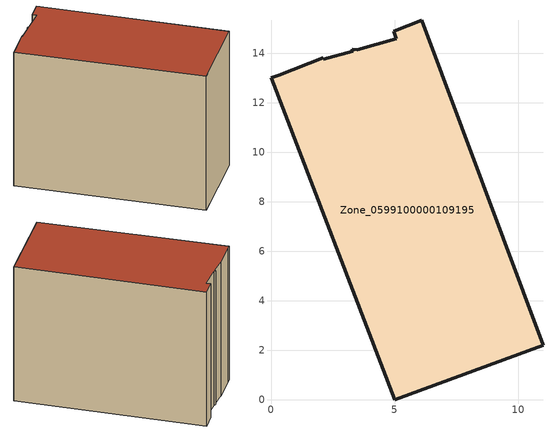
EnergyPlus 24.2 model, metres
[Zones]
Zone_0599100000109195
 floor ground (C_G): 5.07,14.59 4.95,14.89 6.1,15.33 11,2.19 5.01,0 0,13.02 0.31,13.11 2.12,13.82 2.12,13.76 3.31,14.09 3.27,14.17 3.5,14.14 z0
 wall outside (C_F): 0,13.02 5.01,0 11,2.19 6.1,15.33 4.95,14.89 5.07,14.59 3.5,14.14 3.27,14.17 3.31,14.09 2.12,13.76 2.12,13.82 0.31,13.11 0,13.02 z0:10.97
 roof outside (C_R): 4.95,14.89 5.07,14.59 3.5,14.14 3.27,14.17 3.31,14.09 2.12,13.76 2.12,13.82 0.31,13.11 0,13.02 5.01,0 11,2.19 6.1,15.33 z10.97
[BUILDING]
Pand.0599100000109195: North Axis=0; Terrain=City; Loads Convergence Tolerance Value=0.04; Temperature Convergence Tolerance Value=0.4; Solar Distribution=FullExterior; Maximum Number of Warmup Days=25; Minimum Number of Warmup Days=1
[Site:Location]
Rotterdam.The.Hague.AP_ZH_NLD Design_Conditions: Latitude=51.96; Longitude=4.45; Time Zone=1; Elevation=-4.5
[SITE:GROUNDTEMPERATURE:BUILDINGSURFACE]
18, 18, 18, 18, 18, 18, 18, 18, 18, 18, 18, 18
[MATERIAL] Thermal Absorptance=0.9; Solar Absorptance=0.7; Visible Absorptance=0.7
Name | Roughness | Thickness | Conductivity | Density | Specific Heat
G.TI.1946 | MediumSmooth | 0.15 | 1 | 540 | 1210
F.TI.1946 | Rough | 0.3 | 0.857143 | 1920 | 840
R.TI.1946 | MediumRough | 0.2 | 0.1 | 1500 | 1000
[CONSTRUCTION]
C_G: G.TI.1946
C_F: F.TI.1946
C_R: R.TI.1946
[ZONE]
Zone_0599100000109195: Type=1; Multiplier=1; Ceiling Height=Autocalculate; Volume=Autocalculate; Floor Area=autocalculate; Part of Total Floor Area=Yes
[ZONEINFILTRATION:DESIGNFLOWRATE]
Infil_Zone_0599100000109195: Zone or ZoneList or Space or SpaceList=Zone_0599100000109195; Schedule=AlwaysOn; Design Flow Rate Calculation Method=Flow/Area; Flow Rate per Floor Area=0.003; Constant Term Coefficient=1; Temperature Term Coefficient=0; Velocity Term Coefficient=0; Velocity Squared Term Coefficient=0
[HVACTEMPLATE:ZONE:IDEALLOADSAIRSYSTEM]
Zone_0599100000109195: Maximum Heating Supply Air Temperature=50; Minimum Cooling Supply Air Temperature=13; Maximum Heating Supply Air Humidity Ratio=0.0156; Minimum Cooling Supply Air Humidity Ratio=0.0077; Heating Limit=NoLimit; Cooling Limit=NoLimit; Dehumidification Control Type=ConstantSensibleHeatRatio; Cooling Sensible Heat Ratio=0.7; Dehumidification Setpoint=60; Humidification Control Type=None; Humidification Setpoint=30; Outdoor Air Method=None; Outdoor Air Flow Rate per Person=0.00944; Outdoor Air Flow Rate per Zone Floor Area=0; Outdoor Air Flow Rate per Zone=0; Demand Controlled Ventilation Type=None; Outdoor Air Economizer Type=NoEconomizer; Heat Recovery Type=None; Sensible Heat Recovery Effectiveness=0.7; Latent Heat Recovery Effectiveness=0.65
[ZONECONTROL:THERMOSTAT]
ThermostatControl_Zone_0599100000109195: Zone or ZoneList=Zone_0599100000109195; Control Type Schedule=DualSetpointControlType; Control 1=Thermostat_Zone_0599100000109195; Temperature Difference Between Cutout And Setpoint=0
[THERMOSTATSETPOINT:DUALSETPOINT]
Thermostat_Zone_0599100000109195: Heating Setpoint Temperature Schedule=HeatingSetpoint_Zone_0599100000109195; Cooling Setpoint Temperature Schedule=CoolingSetpoint_Zone_0599100000109195
[SCHEDULE:COMPACT]
HeatingSetpoint_Zone_0599100000109195: Through: 12/31, For: AllDays, Until: 24:00, 21
CoolingSetpoint_Zone_0599100000109195: Through: 12/31, For: AllDays, Until: 24:00, 24
DualSetpointControlType: Through: 12/31, For: AllDays, Until: 24:00, 4
AlwaysOn: Through: 12/31, For: AllDays, Until: 24:00, 1
